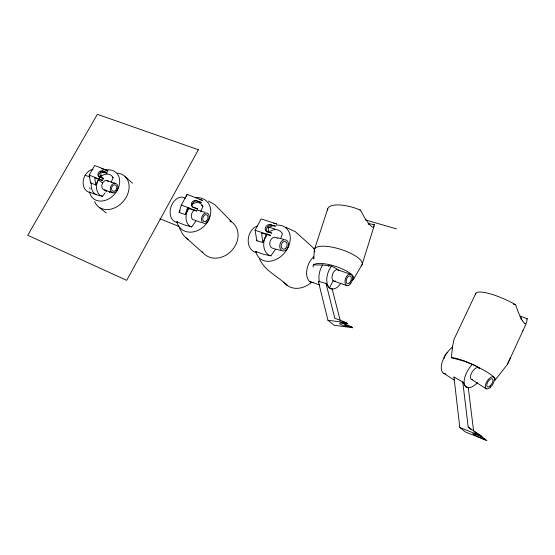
<?xml version="1.0" encoding="UTF-8"?>
<svg xmlns="http://www.w3.org/2000/svg" width="555" height="555" viewBox="0 0 555 555"><rect width="100%" height="100%" fill="white"/><g stroke="black" fill="none" stroke-linecap="round" stroke-linejoin="round"><path stroke-width="0.83" d="M313.686 259.039L314.345 249.812L327.776 208.687M313.603 264.145L313.7 264.957L322.635 264.971L331.522 266.136L336.42 268.648L338.89 270.542M313.561 264.964L313.561 264.915A21.34 6.355 17.7 0 1 340.756 268.273A21.34 6.355 17.7 0 1 351.329 280.663M327.686 210.29A24.698 8.748 17.4 0 1 360.479 210.137L364.538 217.581L368.756 223.714L372.01 226.898L373.147 227.224L373.848 226.69L374.292 224.567L368.673 223.693A19.682 6.972 17.4 0 1 368.104 224.005M519.834 316.295A23.289 5.349 24.3 0 0 520.701 316.295L527.25 318.757L526.549 322.871L525.266 323.752A18.183 3.587 71.6 0 1 524.87 323.593M445.818 373.883A16.553 8.172 -57.6 0 1 441.815 363.4A16.553 8.172 -57.6 0 1 452.512 347.194L451.291 357.704A25.107 4.135 25.3 0 1 480.054 368.145A25.107 4.135 25.3 0 1 494.318 380.376M452.207 348.006L454.08 339.209L475.836 293.311M105.748 190.566L105.838 190.178M188.88 207.813L185.259 214.591L179.133 212.426L181.312 204.996L187.097 194.396L202.499 200.362L199.384 199.391M345.501 325.958L345.89 324.62L351.412 326.735L352.612 327.727L334.145 325.292L327.956 320.284L318.32 281.316L326.014 283.445L334.79 318.216L346.535 322.684L347.749 323.69L341.811 322.92A4.149 1.089 16.7 0 0 340.125 323.981A4.149 1.089 16.7 0 0 345.501 325.958L351.412 326.735M341.811 322.92L342.033 322.171M186.48 196.408L187.097 194.396M373.966 226.447L362.026 264.777L353.5 279.221M185.259 214.591L187.424 208.07L196.685 211.08L181.312 204.996M280.816 238.144L282.453 233.634A13.403 10.156 -75.7 0 0 269.175 232.087M452.2 347.791L452.512 347.201M201.423 205.392L202.936 206.203L200.716 211.795M112.464 177.184L113.102 177.538L111.173 182.331M266.06 235.813L266.268 235.507L265.165 237.602L267.177 233.835M177.281 222.354L176.92 221.827L184.461 224.941L191.725 226.905A12.585 8.72 -71.8 0 1 187.632 210.178L187.791 209.811M265.304 237.256L262.862 242.493L256.833 240.78L257.138 240.065M510.697 357.288L507.423 364.358L495.317 379.835M522.976 330.613L507.423 364.358M522.845 330.905L525.967 324.141M187.632 210.178L188.749 208.125L188.527 208.458M329.517 287.851L333.132 280.698M179.133 212.426L179.466 211.781M179.813 211.115L180.167 210.442M256.833 240.78L255.099 230.263L261.086 218.913L276.633 223.901L273.58 223.2M102.391 180.375L103.487 178.446L99.276 176.768A3.406 2.636 -47.5 0 1 98.415 172.862A3.406 2.636 -47.5 0 1 102.578 170.94L106.796 172.598L107.885 170.676L94.662 165.494L89.195 175.096L90.631 183.004L95.807 184.843L94.711 177.877L102.391 180.375L89.195 175.096M268.225 232.122L268.613 231.525L268.093 226.766M275.315 249.507L270.882 255.834L263.521 254.287L255.841 251.526L256.701 252.428M195.908 220.987L191.725 226.905M106.789 190.594L105.714 192.092M104.916 193.168L102.481 196.359L96.161 194.673L89.764 192.183M467.893 387.154L466.776 387.355L465.409 386.384L462.78 381.993L453.955 377.053L459.804 427.475L465.333 431.943L486.922 440.677L481.365 436.861M359.876 210.151L360.479 210.137M327.956 320.284L346.535 322.684M451.291 357.704L464.764 361.298L475.857 365.835M271.145 225.184L275.44 226.183L270.465 224.574A3.989 3.011 -48.3 0 0 265.692 227.064A3.989 3.011 -48.3 0 0 266.837 231.484L271.804 233.121L268.946 232.434M268.946 227.266L274.989 228.993M277.535 237.797L283.529 239.281M513.382 304.161L515.595 304.737L518.301 312.326L521.679 319.507A18.176 3.607 71.5 0 0 522.567 320.963M274.746 248.883L280.719 250.437M331.155 288.461L332.091 288.711L340.298 320.79M267.128 231.116L268.613 231.525M365.211 219.87L396.499 228.882M101.711 168.748L107.885 170.676M102.578 170.94L106.796 172.598M103.487 178.446L99.276 176.768M193.466 207.535L197.844 208.951L192.932 207.015A3.732 3.066 -45.1 0 1 191.752 202.644A3.732 3.066 -45.1 0 1 196.435 200.577L201.347 202.492L196.963 201.104A3.767 2.615 -50.6 0 0 192.772 203.165A3.767 2.615 -50.6 0 0 192.967 207.355M198.752 210.359L204.844 212.336M85.095 175.359L89.966 176.948M106.969 180.59L115.287 183.316M116.675 190.247L117.209 190.427M104.34 190.018L112.984 192.883M255.099 230.263L270.604 235.41L261.558 233.197L262.862 242.493M195.409 220.536L201.486 222.562M338.467 270.132L351.488 274.517M334.11 281.184L346.806 285.596M100.288 175.255L101.086 175.54L100.58 171.495M309.565 281.385L319.534 284.923M342.997 321.886L347.749 323.69M344.822 324.744L347.159 325.639M348.713 326.236L352.612 327.727M459.804 427.475L481.553 436.237L468.212 427.093L462.78 381.993M159.84 218.732L179.022 226.495M101.829 171.883L102.918 172.341M285.825 227.293L295.392 231.713L313.95 248.432M208.409 201.104L214.743 204.622L231.4 221.445M103.535 172.612L104.146 172.876M476.696 366.258L479.617 368.555M486.249 388.798L471.466 379.377M466.124 387.022L466.325 387.154A16.213 7.68 -57.6 0 0 477.453 382.652M443.674 373.251L454.052 379.988M479.222 435.245L485.861 439.803L478.93 437A4.912 0.576 25.1 0 1 473.165 433.989A4.912 0.576 25.1 0 1 475.67 434.322L482.628 437.125L474.088 431.478M478.452 434.711L478.84 434.981M476.877 433.594L477.265 433.871M475.781 432.789L476.135 433.046M466.325 387.154L465.291 386.225A16.213 7.68 -57.6 0 1 472.395 364.295M101.031 175.63A9.622 1.193 -61.6 0 0 98.401 179.82L102.585 182.983M474.879 432.109L474.234 431.603M99.303 207.369L106.248 213.016M286.512 284.75L283.438 282.238L287.462 285.513C278.249 276.612 265.082 271.083 259.476 258.942M468.212 427.093L471.5 429.806M179.272 227.481L182.22 233.419L184.531 236.465L202.547 252.497M185.46 237.332L188.083 239.649M125.097 176.566L132.513 183.233M268.627 227.918L268.384 227.633A20.084 15.124 -49.3 0 1 273.449 225.601M313.95 258.241L313.797 257.86M453.955 377.053L454.323 377.844M368.798 224.088L368.909 224.504M520.701 316.295L521.145 319.423M468.281 387.744L473.568 430.749M472.388 379.551A6.896 3.268 -57.5 0 1 472.361 371.586A6.896 3.268 -57.5 0 1 479.478 368.687M444.208 358.523A4.613 2.296 -57.6 0 1 447.559 352.487M524.85 323.537A17.351 3.379 71.2 0 1 522.553 320.866M527.25 318.757A29.221 6.715 24.3 0 1 526.515 318.903M475.663 294.733A29.221 6.715 24.3 0 1 488.095 293.276A29.221 6.715 24.3 0 1 515.595 304.737M318.875 282.169A11.655 3.469 64.6 0 1 318.32 281.302M345.925 324.647A4.232 0.645 26.8 0 1 342.005 322.719M313.103 282.648A14.513 8.582 -71.2 0 1 306.596 272.623A14.513 8.582 -71.2 0 1 313.755 256.785M335.359 281.066A6.029 3.469 -71.2 0 1 332.473 274.378A6.029 3.469 -71.2 0 1 338.834 270.549M340.638 283.633A14.173 8.152 -71.2 0 1 327.998 285.874A14.173 8.152 -71.2 0 1 331.522 266.136M332.036 288.704A11.828 3.448 64.6 0 1 329.524 287.885A11.828 3.448 64.6 0 1 326.097 283.556M314.942 252.005A25.037 7.846 17.6 0 1 339.48 248.973A25.037 7.846 17.6 0 1 361.062 265.873M319.465 281.718A14.666 8.526 -71.2 0 1 322.635 264.971M313.922 257.756A16.726 4.87 -37.1 0 1 313.117 257.27M313.055 265.588A18.606 1.179 86.9 0 1 313.18 267.128M328.407 266.136A11.516 6.66 -71.2 0 1 328.962 265.512M374.292 224.567A24.698 8.748 17.4 0 1 373.813 225.059M267.503 232.122A4.024 2.463 -53 0 1 266.768 228.029A4.024 2.463 -53 0 1 271.166 225.15M274.115 248.418A5.703 4.322 -75.7 0 1 270.118 241.238A5.703 4.322 -75.7 0 1 277.424 238.532M256.493 252.421A13.702 10.51 -75.7 0 1 248.203 240.086A13.702 10.51 -75.7 0 1 257.423 225.92M270.882 255.834A13.403 10.156 -75.7 0 1 266.913 234.543M311.827 282.155A22.672 17.642 -49.3 0 1 285.638 283.903M313.353 248.578A22.672 17.642 -49.3 0 1 314.421 249.174M275.995 225.143A20.084 15.124 -49.3 0 1 290.279 239.163A20.084 15.124 -49.3 0 1 274.177 260.246A20.084 15.124 -49.3 0 1 255.841 251.526M196.81 209.721A5.356 3.712 -71.8 0 1 198.149 210.609M194.75 220.03A5.356 3.712 -71.8 0 1 191.329 216.048A5.356 3.712 -71.8 0 1 194.632 209.977M177.69 222.291A12.911 9.109 -71.8 0 1 170.968 206.987A12.911 9.109 -71.8 0 1 185.377 198.274M191.621 204.802A12.585 8.72 -71.8 0 1 202.936 206.203M229.791 220.89A21.111 17.614 -46.4 0 1 232.032 250.215A21.111 17.614 -46.4 0 1 202.256 251.706M195.367 197.684A18.863 15.394 -46.3 0 1 210.81 211.344A18.863 15.394 -46.3 0 1 195.526 231.352A18.863 15.394 -46.3 0 1 176.92 221.827M90.645 182.997A9.497 1.228 -61.6 0 1 90.992 182.248M99.824 177.329A3.462 2.185 -52.1 0 1 99.324 173.666A3.462 2.185 -52.1 0 1 103.188 171.405M90.416 192.557A11.828 9.178 -72 0 1 83.215 181.11A11.828 9.178 -72 0 1 93.053 169.455M105.221 190.094A4.898 3.746 -72 0 1 102.266 183.629A4.898 3.746 -72 0 1 108.724 181.825M100.393 177.135A11.516 8.811 -72 0 1 113.102 177.538M102.481 196.359A11.516 8.811 -72 0 1 98.845 179.099M95.869 184.732A9.622 1.193 -61.6 0 1 98.401 179.82M95.474 185.203A9.359 7.187 -72 0 1 95.529 184.524M100.046 176.552A9.359 7.187 -72 0 1 101.093 175.935M109.814 192.273A11.919 8.984 -71.6 0 1 109.952 191.78M105.554 170.066A17.281 13.299 -48.4 0 1 119.707 181.284A17.281 13.299 -48.4 0 1 105.894 200.161A17.281 13.299 -48.4 0 1 89.556 191.926M117.591 173.118A20.14 15.595 -48.5 0 1 123.786 200.778A20.14 15.595 -48.5 0 1 94.641 201.444M100.254 172.21A11.926 9.178 -72 0 1 107.073 173.916M96.161 194.673A11.926 9.178 -72 0 1 91.388 183.254M109.647 192.314A10.684 8.061 -71.6 0 1 109.848 191.683M90.188 189.047A15.283 2.955 74.6 0 1 89.584 187.805M105.728 190.726A19.564 14.673 -71.7 0 1 105.873 190.108M198.378 149.732L126.665 280.337L27.75 235.278L97.368 114.323L198.378 149.732M490.141 385.871A4.717 2.171 -57.6 0 0 492.403 378.871A4.717 2.171 -57.6 0 0 487.019 383.769A4.717 2.171 -57.6 0 0 490.141 385.871M490.19 387.39A6.972 3.212 -57.6 0 0 493.666 376.998A6.972 3.212 -57.6 0 0 485.687 384.109A6.972 3.212 -57.6 0 0 490.19 387.39M349.927 282.509A4.114 2.324 -71.2 0 0 350.143 275.967A4.114 2.324 -71.2 0 0 346.188 281.024A4.114 2.324 -71.2 0 0 349.927 282.509M350.482 283.799A6.084 3.434 -71.2 0 0 350.802 274.108A6.084 3.434 -71.2 0 0 344.953 281.586A6.084 3.434 -71.2 0 0 350.482 283.799M285.894 248.141A3.899 2.928 -75.7 0 0 285.353 241.675A3.899 2.928 -75.7 0 0 281.156 246.288A3.899 2.928 -75.7 0 0 285.894 248.141M286.581 249.611A5.765 4.329 -75.7 0 0 286.082 239.968A5.765 4.329 -75.7 0 0 279.706 246.517A5.765 4.329 -75.7 0 0 286.581 249.611M206.675 220.8A3.649 2.498 -71.8 0 0 206.71 214.792A3.649 2.498 -71.8 0 0 202.748 218.948A3.649 2.498 -71.8 0 0 206.675 220.8M207.175 222.166A5.397 3.691 -71.8 0 0 207.452 213.224A5.397 3.691 -71.8 0 0 201.479 219.142A5.397 3.691 -71.8 0 0 207.175 222.166M115.593 190.469A3.337 2.532 -71.9 0 0 115.273 184.968A3.337 2.532 -71.9 0 0 111.52 188.86A3.337 2.532 -71.9 0 0 115.593 190.469M116.286 191.607A4.933 3.739 -71.9 0 0 115.815 183.469A4.933 3.739 -71.9 0 0 110.258 189.213A4.933 3.739 -71.9 0 0 116.286 191.607"/></g></svg>
